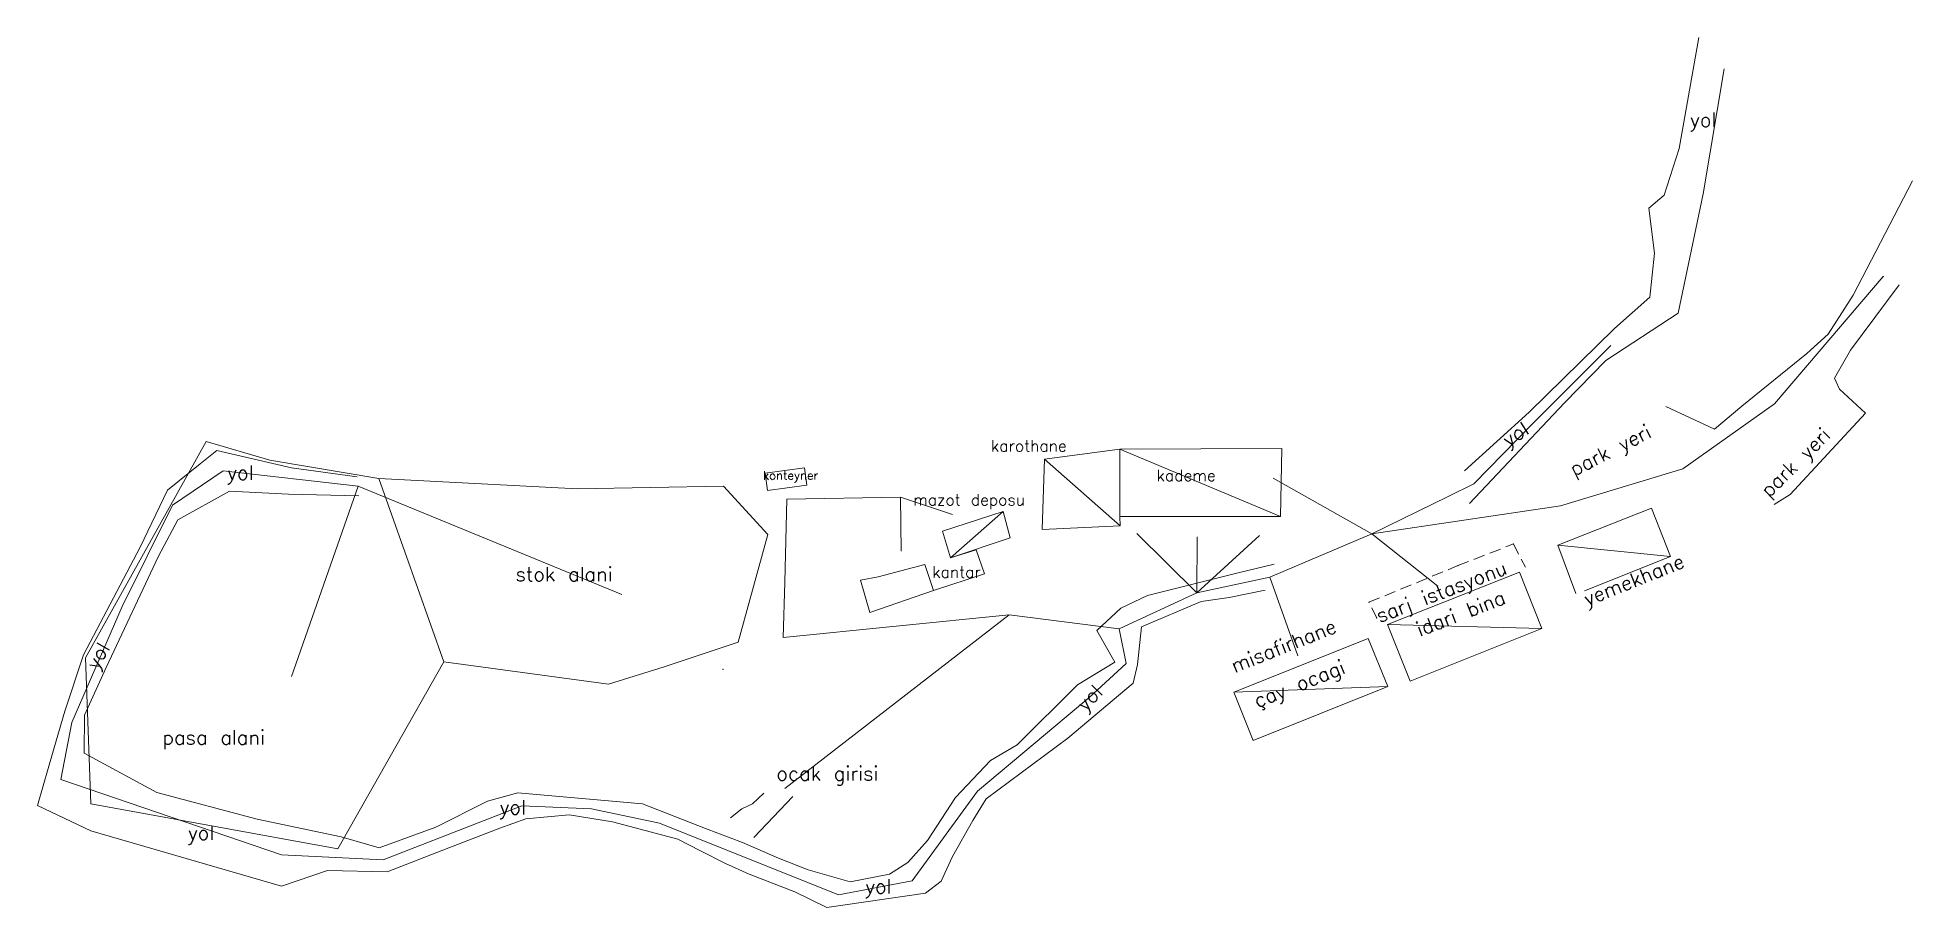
# Model space of a CAD drawing. Header units: millimetres. Extents: x 539758 to 540087, y 4478094 to 4478246.
import ezdxf

# ---------------------------------------------------------------- set-up
doc = ezdxf.new("R2010")
doc.units = ezdxf.units.MM
for name, color, linetype, lineweight in [('BINA', 5, 'Continuous', 0), ('GEOFENCE', 50, 'Continuous', 0), ('INIT_COORD', 6, 'Continuous', 0), ('ISTINAT_DUVAR', 5, 'Continuous', 0), ('KAT_1460', 11, 'Continuous', 0), ('text', 10, 'Continuous', 0), ('YOL', 33, 'Continuous', 0)]:
    doc.layers.add(name, color=color, linetype=linetype, lineweight=lineweight)
doc.styles.add('STYLE2', font='TXT.SHX')

msp = doc.modelspace()

# ---------------------------------------------------------------- linework, layer by layer
at = {"layer": 'BINA', "lineweight": 0}
for p, q in [((539766.79, 4478137.5, 1474.07), (539787.97, 4478175.38, 1464.78)), ((539787.97, 4478175.38, 1464.78), (539799.13, 4478172.1, 1463.82)), ((539934.88, 4478172.28, 1468.01), (539948.08, 4478174.04, 1469.24)), ((539976.48, 4478174.14, 1470.5), (539948.08, 4478174.04, 1469.24)), ((539948.11, 4478162.23, 1469.95), (539948.08, 4478174.04, 1469.24)), ((539976.25, 4478162.25, 1471.01), (539976.48, 4478174.14, 1470.5)), ((539976.48, 4478174.14, 1472.68), (539976.48, 4478174.14, 1472.68)), ((539976.48, 4478174.14, 1472.68), (539976.48, 4478174.14, 1472.68)), ((539799.13, 4478172.1, 1463.82), (539818.23, 4478168.92, 1462.65)), ((539934.47, 4478159.96, 1468.59), (539934.88, 4478172.28, 1468.01)), ((539818.23, 4478168.92, 1462.65), (539829.64, 4478136.8, 1467.4)), ((539818.23, 4478168.92, 1462.65), (539853.03, 4478167.11, 1460.8)), ((539853.03, 4478167.11, 1460.8), (539878.61, 4478167.55, 1460.71)), ((539878.61, 4478167.55, 1460.71), (539886.42, 4478159.09, 1462.05)), ((540041.28, 4478163.68, 1472.63), (540024.87, 4478157.21, 1472.63)), ((540044.66, 4478155.22, 1472.9), (540041.28, 4478163.68, 1472.63)), ((539917.01, 4478159.66, 1466.4), (539927.64, 4478163.15, 1467.06)), ((539927.64, 4478163.15, 1467.06), (539928.88, 4478158.52, 1467.16)), ((539934.47, 4478159.96, 1468.59), (539948.18, 4478160.63, 1469.26)), ((539976.25, 4478162.25, 1471.01), (539948.11, 4478162.23, 1469.95)), ((539948.18, 4478160.63, 1469.26), (539948.11, 4478162.23, 1469.95)), ((539886.42, 4478159.09, 1462.05), (539881.21, 4478140.23, 1465.32)), ((539918.44, 4478155.02, 1461.42), (539917.01, 4478159.66, 1466.4)), ((539928.88, 4478158.52, 1467.16), (539918.44, 4478155.02, 1461.42)), ((539934.47, 4478159.96, 1472.68), (539934.47, 4478159.96, 1472.68)), ((539934.47, 4478159.96, 1472.68), (539934.47, 4478159.96, 1472.68)), ((540015.77, 4478156.91, 1472.68), (540017.09, 4478157.43, 1472.68)), ((540017.09, 4478157.43, 1472.68), (540018.01, 4478155.65, 1472.68)), ((540024.87, 4478157.21, 1472.63), (540028.06, 4478148.75, 1472.65)), ((539913.9, 4478153.82, 1466.96), (539905.72, 4478151.66, 1465.43)), ((539915.47, 4478149.26, 1467.12), (539913.9, 4478153.82, 1466.96)), ((539918.44, 4478155.02, 1461.42), (539922.95, 4478156.4, 1467.2)), ((539922.95, 4478156.4, 1467.2), (539924.37, 4478152.17, 1467.41)), ((540005.64, 4478152.92, 1472.68), (540007.38, 4478153.64, 1472.68)), ((540007.38, 4478153.64, 1472.68), (540009.25, 4478154.36, 1472.68)), ((540010.18, 4478154.73, 1472.68), (540012.04, 4478155.46, 1472.68)), ((540012.97, 4478155.82, 1472.68), (540014.83, 4478156.55, 1472.68)), ((540018.47, 4478154.76, 1472.68), (540019.2, 4478153.35, 1472.68)), ((540029.54, 4478149.23, 1472.82), (540044.66, 4478155.22, 1472.9)), ((540044.66, 4478155.22, 1472.68), (540044.66, 4478155.22, 1472.68)), ((540044.66, 4478155.22, 1472.68), (540044.66, 4478155.22, 1472.68)), ((539905.72, 4478151.66, 1472.68), (539902.63, 4478151.07, 1465.43)), ((539902.63, 4478151.07, 1465.43), (539904.29, 4478145.41, 1464.75)), ((539915.47, 4478149.26, 1467.12), (539924.37, 4478152.17, 1467.41)), ((539995, 4478143.34, 1472.27), (540018.14, 4478152.47, 1471.9)), ((540000.09, 4478150.64, 1472.68), (540001.94, 4478151.4, 1472.68)), ((540002.87, 4478151.78, 1472.68), (540004.72, 4478152.54, 1472.68)), ((540022.06, 4478142.63, 1472.68), (540018.14, 4478152.47, 1471.9)), ((539904.29, 4478145.41, 1464.75), (539915.47, 4478149.26, 1467.12)), ((539991.77, 4478147.22, 1472.68), (539993.62, 4478147.98, 1472.68)), ((539991.81, 4478147.13, 1472.68), (539991.77, 4478147.22, 1472.68)), ((539994.54, 4478148.36, 1472.68), (539996.39, 4478149.12, 1472.68)), ((539997.32, 4478149.5, 1472.68), (539999.17, 4478150.26, 1472.68)), ((539993.15, 4478144.44, 1472.68), (539992.26, 4478146.23, 1472.68)), ((539991.65, 4478140.87, 1472.68), (539968.07, 4478131.44, 1472.68)), ((539995.07, 4478132.43, 1472.68), (539991.65, 4478140.87, 1472.68)), ((539999.02, 4478133.4, 1472.39), (539995, 4478143.34, 1472.27)), ((539999.02, 4478133.4, 1472.39), (540022.06, 4478142.63, 1472.68)), ((539767.72, 4478111.89, 1476.96), (539766.79, 4478137.5, 1474.07)), ((539881.21, 4478140.23, 1465.32), (539868.21, 4478135.89, 1466.42)), ((539829.64, 4478136.8, 1467.4), (539811.02, 4478103.98, 1474.84)), ((539858.45, 4478132.86, 1467.18), (539829.64, 4478136.8, 1467.4)), ((539868.21, 4478135.89, 1466.42), (539858.45, 4478132.86, 1467.18)), ((539968.07, 4478131.44, 1472.68), (539971.48, 4478123, 1472.68)), ((539971.48, 4478123, 1472.68), (539995.07, 4478132.43, 1472.68)), ((539999.02, 4478133.4, 1472.68), (539999.02, 4478133.4, 1472.68)), ((539999.02, 4478133.4, 1472.68), (539999.02, 4478133.4, 1472.68)), ((539811.02, 4478103.98, 1474.84), (539767.72, 4478111.89, 1476.96))]:
    msp.add_line(p, q, dxfattribs=at)
for p in [(540017.09, 4478157.43, 1471.85), (540017.09, 4478157.43, 1471.85), (540007.38, 4478153.64, 1471.99), (540007.38, 4478153.64, 1471.99), (539991.77, 4478147.22, 1468.09), (539991.77, 4478147.22, 1469.37), (539993.15, 4478144.44, 1472.18), (539878.53, 4478135.49, 1463.56), (539878.53, 4478135.49, 1463.56)]:
    msp.add_point(p, dxfattribs=at)
at = {"layer": 'GEOFENCE'}
for p, q in [((540081.91, 4478204.3, 1470.41), (540062.85, 4478182, 1470.47)), ((540030.73, 4478188.76, 1464.3), (540034.18, 4478192.2, 1463.19)), ((540020.36, 4478178.45, 1467.63), (540030.73, 4478188.76, 1464.3)), ((540062.85, 4478182, 1470.47), (540046.82, 4478170.61, 1471.61)), ((540010.14, 4478167.97, 1470.93), (540020.36, 4478178.45, 1467.63)), ((539976.25, 4478162.25, 1471.01), (539948.08, 4478174.04, 1469.24)), ((539782.07, 4478164.26, 1468.5), (539790.93, 4478170.25, 1467.23)), ((539790.93, 4478170.25, 1467.23), (539814.57, 4478167.54, 1463.85)), ((539934.88, 4478172.28, 1468.01), (539948.18, 4478160.63, 1469.26)), ((540046.82, 4478170.61, 1471.61), (540025.35, 4478164.12, 1471.87)), ((539814.57, 4478167.54, 1463.85), (539802.91, 4478134.18, 1474.13)), ((539814.57, 4478167.54, 1463.85), (539860.83, 4478148.58, 1464.87)), ((539992.3, 4478159.22, 1468.71), (539974.98, 4478168.97, 1470.93)), ((540005.68, 4478165.78, 1470.38), (540010.14, 4478167.97, 1470.93)), ((539773.23, 4478146.49, 1472.44), (539782.07, 4478164.26, 1468.5)), ((539889.37, 4478150.73, 1468.59), (539889.75, 4478165.29, 1472.19)), ((539889.75, 4478165.29, 1472.19), (539909.67, 4478165.65, 1470.47)), ((539909.67, 4478165.65, 1470.47), (539909.77, 4478156.16, 1467.33)), ((539909.67, 4478165.65, 1470.47), (539918.8, 4478162.59, 1467.77)), ((539992.3, 4478159.22, 1468.71), (540005.68, 4478165.78, 1470.38)), ((540025.35, 4478164.12, 1471.87), (539992.3, 4478159.22, 1468.71)), ((539927.64, 4478163.15, 1467.06), (539918.44, 4478155.02, 1461.42)), ((539961.58, 4478148.85, 1473.04), (539951.07, 4478159.28, 1470.63)), ((539961.58, 4478148.85, 1473.04), (539972.6, 4478158.91, 1471.52)), ((539961.58, 4478148.85, 1473.04), (539961.64, 4478158.67, 1471.15)), ((539992.3, 4478159.22, 1468.71), (539974.38, 4478151.62, 1469.09)), ((539992.3, 4478159.22, 1468.71), (540003.86, 4478150.06, 1471.44)), ((540024.87, 4478157.21, 1472.63), (540044.66, 4478155.22, 1472.68)), ((539889.12, 4478141.02, 1466.19), (539889.37, 4478150.73, 1468.59)), ((539974.38, 4478151.62, 1469.09), (539961.58, 4478148.85, 1473.04)), ((539974.38, 4478151.62, 1469.09), (539979.28, 4478137.81, 1472.3)), ((539961.58, 4478148.85, 1473.04), (539947.97, 4478142.58, 1475.28)), ((539764.41, 4478126.12, 1476.64), (539773.23, 4478146.49, 1472.44)), ((539928.69, 4478144.99, 1470.55), (539889.38, 4478114.58, 1476.07)), ((539928.69, 4478144.99, 1470.55), (539908.9, 4478143.01, 1468.37)), ((539947.97, 4478142.58, 1475.28), (539928.69, 4478144.99, 1470.55)), ((539908.9, 4478143.01, 1468.37), (539889.12, 4478141.02, 1466.19)), ((539947.97, 4478142.58, 1475.28), (539949.21, 4478136.49, 1472.82)), ((539995, 4478143.34, 1472.27), (540022.06, 4478142.63, 1472.68)), ((539949.21, 4478136.49, 1472.82), (539942.7, 4478130.48, 1475.76)), ((539968.07, 4478131.44, 1472.68), (539995.07, 4478132.43, 1472.68)), ((539942.7, 4478130.48, 1475.76), (539923.17, 4478114.13, 1478.36)), ((539762.49, 4478116.17, 1478.42), (539764.41, 4478126.12, 1476.64)), ((539801.18, 4478102.96, 1480.5), (539762.49, 4478116.17, 1478.42)), ((539923.17, 4478114.13, 1478.36), (539911.68, 4478098.4, 1477.88)), ((539843.3, 4478111.53, 1477.83), (539818.99, 4478102.08, 1480.35)), ((539855.52, 4478111.01, 1477.59), (539843.3, 4478111.53, 1477.83)), ((539867.43, 4478108.48, 1477.56), (539855.52, 4478111.01, 1477.59)), ((539898.78, 4478095.96, 1477.58), (539867.43, 4478108.48, 1477.56)), ((539818.99, 4478102.08, 1480.35), (539801.18, 4478102.96, 1480.5)), ((539911.68, 4478098.4, 1477.88), (539898.78, 4478095.96, 1477.58))]:
    msp.add_line(p, q, dxfattribs=at)
at = {"layer": 'INIT_COORD'}
msp.add_point((540081.91, 4478204.3, 1470.41), dxfattribs=at)
at = {"layer": 'ISTINAT_DUVAR', "lineweight": 0}
for p, q in [((539885.94, 4478169.86, 1472.68), (539892.86, 4478170.76, 1472.68)), ((539892.86, 4478170.76, 1472.68), (539893.26, 4478167.72, 1472.68)), ((539886.34, 4478166.82, 1472.68), (539885.94, 4478169.86, 1472.68)), ((539893.26, 4478167.72, 1472.68), (539886.34, 4478166.82, 1472.68))]:
    msp.add_line(p, q, dxfattribs=at)
at = {"layer": 'KAT_1460', "lineweight": 0}
for p, q in [((539881.85, 4478110.99, 1463.97), (539879.86, 4478109.43, 1463.99)), ((539883.72, 4478111.9, 1463.95), (539881.85, 4478110.99, 1463.97)), ((539885.72, 4478113.77, 1463.93), (539883.72, 4478111.9, 1463.95)), ((539890.79, 4478113.19, 1463.93), (539883.96, 4478105.96, 1463.98))]:
    msp.add_line(p, q, dxfattribs=at)
at = {"layer": 'YOL', "lineweight": 0}
for p, q in [((540049.57, 4478246.2, 1458), (540046.14, 4478226.77, 1459.01)), ((540050.38, 4478218.82, 1459.41), (540054.04, 4478240.72, 1458.05)), ((540043.53, 4478218.58, 1459.53), (540046.14, 4478226.77, 1459.01)), ((540087.05, 4478221.05, 1471.15), (540076.66, 4478201.01, 1470.23)), ((540040.85, 4478216.29, 1459.58), (540043.53, 4478218.58, 1459.53)), ((540041.8, 4478208.39, 1460.03), (540040.85, 4478216.29, 1459.58)), ((540050.38, 4478218.82, 1459.41), (540045.97, 4478197.86, 1461.02)), ((540040.99, 4478200.71, 1461.39), (540041.8, 4478208.39, 1460.03)), ((540034.83, 4478195.22, 1463.12), (540040.99, 4478200.71, 1461.39)), ((540076.66, 4478201.01, 1470.23), (540072.29, 4478194.19, 1470.21)), ((540076.21, 4478191.39, 1470.37), (540084.71, 4478202.85, 1470.36)), ((540045.97, 4478197.86, 1461.02), (540033.3, 4478189.6, 1463.57)), ((540019.87, 4478180.56, 1466.79), (540034.83, 4478195.22, 1463.12)), ((540072.29, 4478194.19, 1470.21), (540068.52, 4478190.81, 1470.23)), ((540057.15, 4478181.6, 1470.3), (540068.52, 4478190.81, 1470.23)), ((540073.35, 4478186.47, 1470.34), (540076.21, 4478191.39, 1470.37)), ((540033.3, 4478189.6, 1463.57), (540026.05, 4478182.19, 1465.57)), ((540074.25, 4478184.54, 1470.29), (540073.35, 4478186.47, 1470.34)), ((540078.81, 4478180.36, 1470.83), (540074.25, 4478184.54, 1470.29)), ((540008.52, 4478170.25, 1470.47), (540019.87, 4478180.56, 1466.79)), ((540009.42, 4478164.55, 1471.11), (540026.05, 4478182.19, 1465.57)), ((540052.36, 4478177.54, 1470.6), (540043.81, 4478181.53, 1470.82)), ((540052.36, 4478177.54, 1470.6), (540057.15, 4478181.6, 1470.3)), ((540065.61, 4478166.1, 1470.48), (540078.81, 4478180.36, 1470.83)), ((539786.89, 4478171.49, 1467.46), (539789.84, 4478173.84, 1467.27)), ((539789.84, 4478173.84, 1467.27), (539802.88, 4478170.79, 1465.59)), ((539781.15, 4478166.85, 1468.24), (539786.89, 4478171.49, 1467.46)), ((539802.88, 4478170.79, 1465.59), (539814.44, 4478169.21, 1463.85)), ((539776.4, 4478156.87, 1470.19), (539781.15, 4478166.85, 1468.24)), ((539792.02, 4478166.66, 1467.19), (539783, 4478161.67, 1468.76)), ((539802.36, 4478166.15, 1465.62), (539792.02, 4478166.66, 1467.19)), ((539814.7, 4478165.87, 1463.85), (539802.36, 4478166.15, 1465.62)), ((540062.78, 4478164.34, 1473.56), (540065.61, 4478166.1, 1470.48)), ((539783, 4478161.67, 1468.76), (539779.61, 4478155.32, 1470.27)), ((539766.45, 4478137.99, 1474.49), (539776.4, 4478156.87, 1470.19)), ((539779.61, 4478155.32, 1470.27), (539770.45, 4478135.79, 1474.82)), ((539968.64, 4478152.31, 1471.97), (539975.18, 4478153.88, 1466.32)), ((539952.96, 4478148.38, 1474.38), (539968.64, 4478152.31, 1471.97)), ((539948.31, 4478146.19, 1475.29), (539952.96, 4478148.38, 1474.38)), ((539951.89, 4478142.92, 1474.86), (539962.36, 4478147.35, 1472.9)), ((539962.36, 4478147.35, 1472.9), (539967.29, 4478148.08, 1472.27)), ((539967.29, 4478148.08, 1472.27), (539973.58, 4478149.35, 1471.85)), ((539944.05, 4478142.24, 1475.7), (539948.31, 4478146.19, 1475.29)), ((539947.22, 4478136.7, 1476.49), (539944.05, 4478142.24, 1475.7)), ((539951.2, 4478136.28, 1469.16), (539951.89, 4478142.92, 1474.86)), ((539763.15, 4478128.13, 1476.24), (539766.45, 4478137.99, 1474.49)), ((539770.45, 4478135.79, 1474.82), (539766.63, 4478127.41, 1476.4)), ((539940.7, 4478132.73, 1477.51), (539947.22, 4478136.7, 1476.49)), ((539950.42, 4478133.04, 1469.78), (539951.2, 4478136.28, 1469.16)), ((539930.13, 4478122.22, 1478.52), (539940.7, 4478132.73, 1477.51)), ((539938.97, 4478123.42, 1478.25), (539950.42, 4478133.04, 1469.78)), ((539761.23, 4478121.55, 1477.51), (539763.15, 4478128.13, 1476.24)), ((539766.63, 4478127.41, 1476.4), (539766.58, 4478120.74, 1477.78)), ((539758.39, 4478111.6, 1479.06), (539761.23, 4478121.55, 1477.51)), ((539779.32, 4478113.85, 1479.29), (539766.58, 4478120.74, 1477.78)), ((539924.65, 4478112.74, 1478.37), (539938.97, 4478123.42, 1478.25)), ((539925.44, 4478119.51, 1478.49), (539930.13, 4478122.22, 1478.52)), ((539919.32, 4478112.99, 1478.24), (539925.44, 4478119.51, 1478.49)), ((539767.71, 4478107.15, 1479.37), (539758.39, 4478111.6, 1479.06)), ((539796.9, 4478109.2, 1480.45), (539779.32, 4478113.85, 1479.29)), ((539828.22, 4478107.81, 1479.51), (539837.28, 4478112.37, 1478.34)), ((539837.28, 4478112.37, 1478.34), (539842.6, 4478113.8, 1477.88)), ((539842.6, 4478113.8, 1477.88), (539864.41, 4478111.88, 1477.56)), ((539864.41, 4478111.88, 1477.56), (539875.5, 4478107.59, 1477.6)), ((539914.42, 4478105.45, 1477.96), (539919.32, 4478112.99, 1478.24)), ((539924.65, 4478112.74, 1478.37), (539922.33, 4478108.95, 1478.32)), ((539811.62, 4478106.11, 1480.28), (539796.9, 4478109.2, 1480.45)), ((539818.3, 4478104.2, 1480.28), (539828.22, 4478107.81, 1479.51)), ((539839.43, 4478107.6, 1478.1), (539830.49, 4478104.15, 1479.29)), ((539843.99, 4478109.26, 1477.78), (539839.43, 4478107.6, 1478.1)), ((539851.59, 4478109.96, 1477.52), (539843.99, 4478109.26, 1477.78)), ((539859.17, 4478108.76, 1477.47), (539851.59, 4478109.96, 1477.52)), ((539870.64, 4478105.67, 1477.61), (539859.17, 4478108.76, 1477.47)), ((539875.5, 4478107.59, 1477.6), (539881.99, 4478105.1, 1477.51)), ((539922.33, 4478108.95, 1478.32), (539918.79, 4478102.67, 1478.02)), ((539801.18, 4478097.45, 1480.5), (539767.71, 4478107.15, 1479.37)), ((539811.62, 4478106.11, 1480.28), (539818.3, 4478104.2, 1480.28)), ((539874.59, 4478103.66, 1477.57), (539870.64, 4478105.67, 1477.61)), ((539881.99, 4478105.1, 1477.51), (539888.29, 4478102.37, 1477.45)), ((539910.92, 4478101.6, 1477.82), (539914.42, 4478105.45, 1477.96)), ((539830.49, 4478104.15, 1479.29), (539819.68, 4478099.96, 1480.42)), ((539879.01, 4478101.42, 1477.56), (539874.59, 4478103.66, 1477.57)), ((539883.16, 4478099.54, 1477.58), (539879.01, 4478101.42, 1477.56)), ((539888.29, 4478102.37, 1477.45), (539893.46, 4478100.35, 1477.46)), ((539907.75, 4478099.56, 1477.71), (539910.92, 4478101.6, 1477.82)), ((539918.79, 4478102.67, 1478.02), (539916.79, 4478098.35, 1478.07)), ((539809.21, 4478100.23, 1480.57), (539801.18, 4478097.45, 1480.5)), ((539819.68, 4478099.96, 1480.42), (539809.21, 4478100.23, 1480.57)), ((539891.15, 4478096.45, 1477.42), (539883.16, 4478099.54, 1477.58)), ((539893.46, 4478100.35, 1477.46), (539900.81, 4478098.19, 1477.5)), ((539900.81, 4478098.19, 1477.5), (539907.75, 4478099.56, 1477.71)), ((539916.79, 4478098.35, 1478.07), (539914.03, 4478096.22, 1478)), ((539896.74, 4478093.72, 1477.66), (539891.15, 4478096.45, 1477.42)), ((539914.03, 4478096.22, 1478), (539896.74, 4478093.72, 1477.66))]:
    msp.add_line(p, q, dxfattribs=at)

# ---------------------------------------------------------------- texts
at = {"layer": 'text', "lineweight": 0, "style": 'STYLE2'}
for s, height, p in [('yol', 2.5, (540048.06, 4478230.53, 1472.68)), ('karothane', 2, (539925.52, 4478173.63, 1472.68)), ('kademe', 2, (539954.55, 4478168.44, 1472.68)), ('mazot deposu', 2, (539911.88, 4478164.18, 1472.68)), ('stok alani', 2.5, (539842.18, 4478150.89, 1472.68)), ('kantar', 2, (539915.24, 4478151.52, 1472.68)), ('pasa alani', 2.5, (539780.26, 4478122.28, 1472.68)), ('ocak girisi', 2.5, (539887.91, 4478115.96, 1472.68))]:
    msp.add_text(s, height=height, dxfattribs=at).set_placement(p)
for s, height, rotation, p in [('yol', 2.5, 33.4137, (540016.21, 4478174.37, 1472.68)), ('park yeri', 2.5, 27.1193, (540027.77, 4478169.24, 1472.68)), ('park yeri', 2.5, 44.5965, (540061.91, 4478165.43, 1472.68)), ('yol', 2.5, 0.0719, (539791.64, 4478168.67, 1472.68)), ('konteyner', 1.5, 0.072, (539885.54, 4478168.7, 1472.68)), ('sarj istasyonu', 2.5, 21.1187, (539993.62, 4478143.56, 1472.68)), ('yemekhane', 2.5, 21.8198, (540030.01, 4478146.52, 1472.68)), ('idari bina', 2.5, 21.1187, (540000.67, 4478141.18, 1472.68)), ('misafirhane', 2.5, 21.7023, (539968.2, 4478134.81, 1472.68)), ('yol', 2.5, 60.378, (539768.88, 4478135.26, 1472.68)), ('çay ocagi', 2.5, 21.7023, (539972.2, 4478128.67, 1472.68)), ('yol', 2.5, 45.621, (539942.07, 4478127.97, 1472.68)), ('yol', 2.5, 0.0719, (539839.38, 4478110.04, 1472.68)), ('yol', 2.5, 0.0719, (539784.76, 4478105.55, 1472.68)), ('yol', 2.5, 0.0719, (539903.46, 4478096.17, 1472.68))]:
    msp.add_text(s, height=height, rotation=rotation, dxfattribs=at).set_placement(p)

doc.saveas('drawing.dxf')
